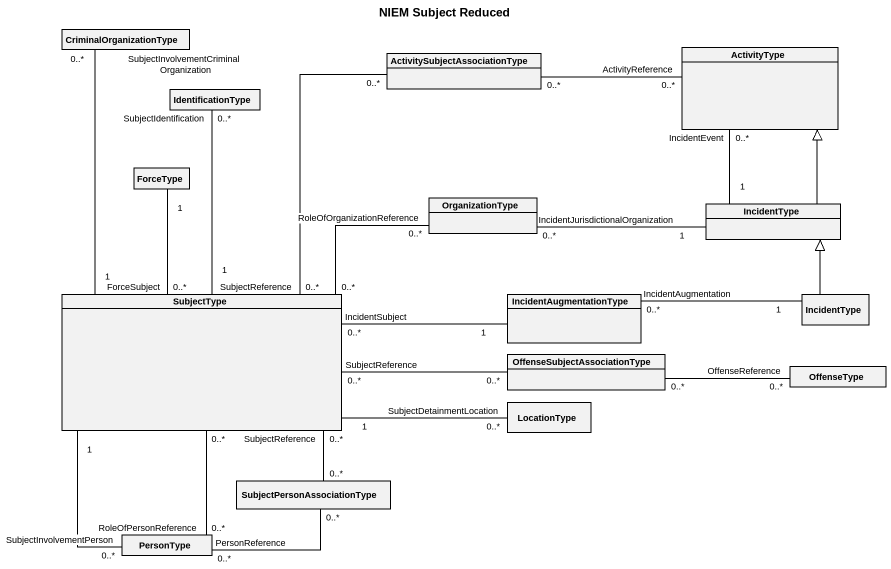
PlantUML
@startuml
title NIEM Subject Reduced
hide circle
hide empty members
class CriminalOrganizationType
class "ActivitySubjectAssociationType" as ActivitySubjectAssociationTy
class ActivityType
class IdentificationType
class ForceType
class OrganizationType
class IncidentType
class SubjectType
class IncidentAugmentationType
class "IncidentType" as IncidentType_2
class "OffenseSubjectAssociationType" as OffenseSubjectAssociationTyp
class OffenseType
class LocationType
class SubjectPersonAssociationType
class PersonType
ActivitySubjectAssociationTy "0..*" -right- "ActivityReference\n0..*" ActivityType
ActivitySubjectAssociationTy "0..*" -- "SubjectReference\n0..*" SubjectType
ForceType "1" -- "ForceSubject\n0..*" SubjectType
IncidentType "1" -up- "IncidentEvent\n0..*" ActivityType
IncidentType -up-|> ActivityType
IncidentType "1" -left- "IncidentJurisdictionalOrganization\n0..*" OrganizationType
SubjectType "1" -up- "SubjectInvolvementCriminalOrganization\n0..*" CriminalOrganizationType
SubjectType "1" -up- "SubjectIdentification\n0..*" IdentificationType
SubjectType "0..*" -right- "RoleOfOrganizationReference\n0..*" OrganizationType
SubjectType "1" -right- "SubjectDetainmentLocation\n0..*" LocationType
SubjectType "1" -- "SubjectInvolvementPerson\n0..*" PersonType
SubjectType "0..*" -- "RoleOfPersonReference\n0..*" PersonType
IncidentAugmentationType "1" -left- "IncidentSubject\n0..*" SubjectType
IncidentType_2 -up-|> IncidentType
IncidentType_2 "1" -left- "IncidentAugmentation\n0..*" IncidentAugmentationType
OffenseSubjectAssociationTyp "0..*" -left- "SubjectReference\n0..*" SubjectType
OffenseSubjectAssociationTyp "0..*" -right- "OffenseReference\n0..*" OffenseType
SubjectPersonAssociationType "0..*" -up- "SubjectReference\n0..*" SubjectType
SubjectPersonAssociationType "0..*" -left- "PersonReference\n0..*" PersonType
@enduml
